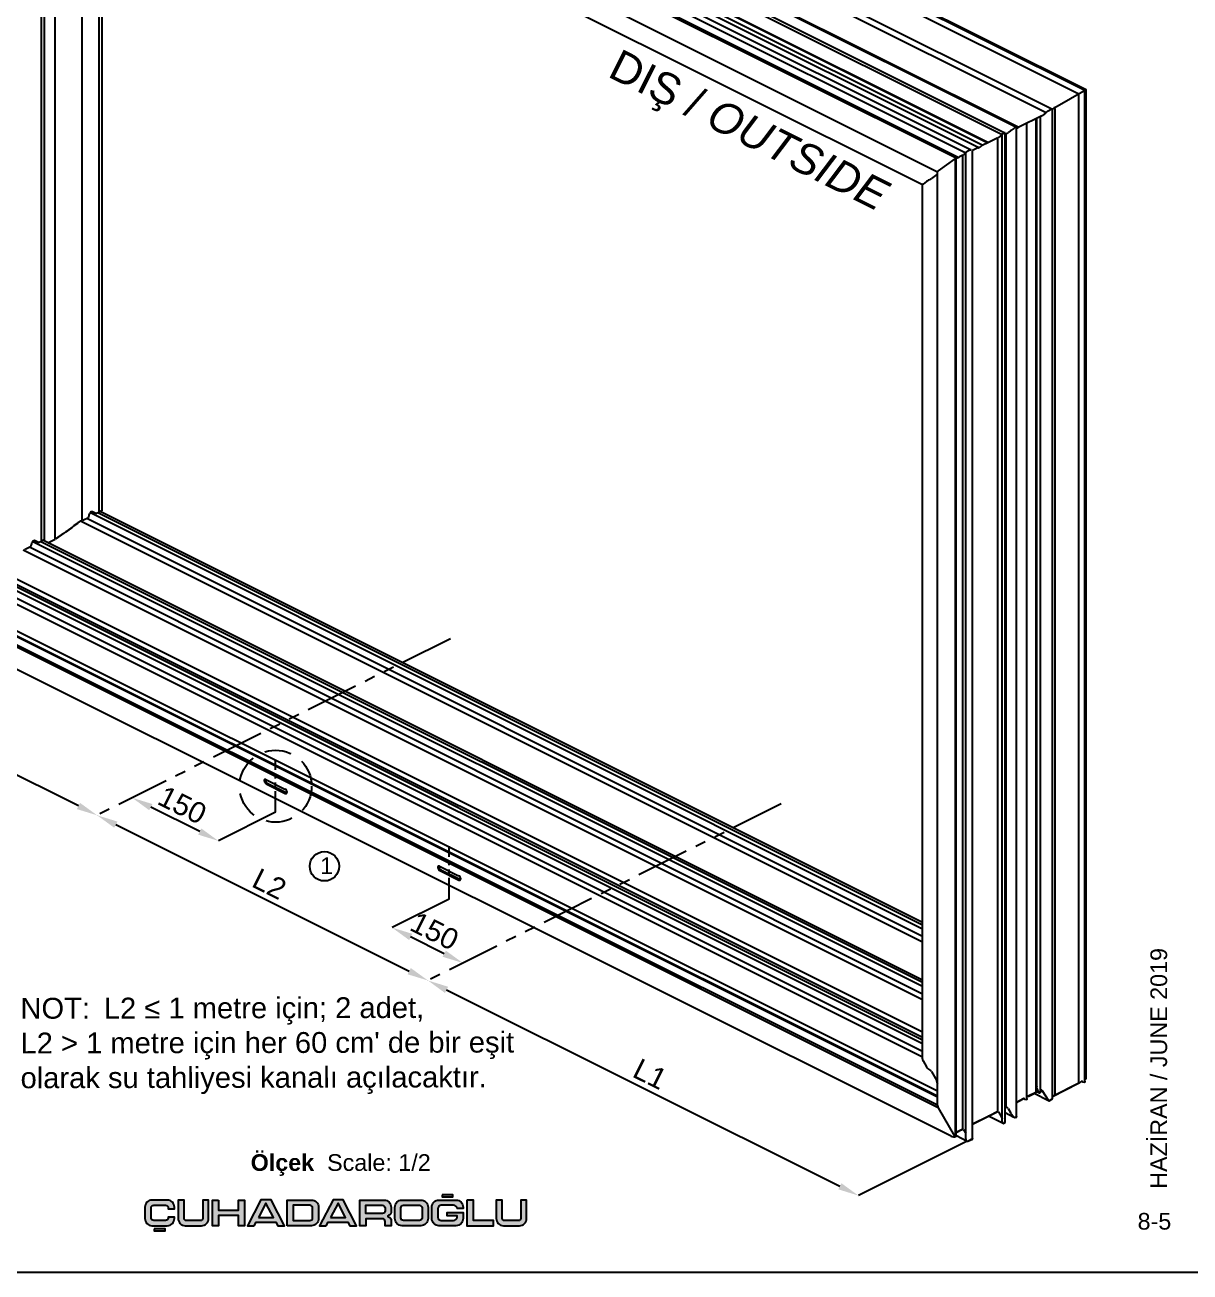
# Model space of a CAD drawing. Header units: millimetres. Extents: x 221 to 2771, y 196 to 840.
# Drawn here: x 1369.1 to 1508.8, y 542.6 to 692.2 of the extents above; entities that cross this region are included whole.
import ezdxf

# ---------------------------------------------------------------- set-up
doc = ezdxf.new("R2010")
doc.units = ezdxf.units.MM
doc.header["$PDMODE"] = 1
doc.linetypes.add('HIDDEN', pattern=[9.525, 6.35, -3.175])
doc.linetypes.add('PHANTOM', pattern=[12.7, 6.35, -1.27, 1.27, -1.27, 1.27, -1.27])
doc.layers.add('ANTET', color=7, linetype='Continuous')
doc.layers.add('antet_k', color=7, linetype='Continuous')
doc.styles.get("Standard").update_dxf_attribs({"font": 'arial.ttf'})
doc.dimstyles.new('ISO-25$0', dxfattribs={"dimtxt": 2.5, "dimasz": 2.5, "dimexe": 1.25, "dimexo": 0.625, "dimtad": 1, "dimdec": 1, "dimtxsty": 'Standard', "dimcen": 2.5, "dimadec": 0, "dimazin": 0, "dimtfac": 1, "dimtdec": 1, "dimtmove": 0, "dimatfit": 3, "dimfxl": 1, "dimarcsym": 0})

# ---------------------------------------------------------------- blocks, each defined once
blk = doc.blocks.new('S1.A')
at = {"color": 252}
blk.add_lwpolyline([(2269.17, -494.13), (2269.17, -791.13), (2479.17, -791.13), (2479.17, -494.13)], close=True, dxfattribs=at)
blk = doc.blocks.new('ÇUHADAROĞLU')
at = {"layer": 'ANTET'}
h = blk.add_hatch(color=7, dxfattribs=at)
h.paths.add_polyline_path([(159.1, 19.64, -0.414214), (159.42, 19.96), (160.84, 19.96, -0.414214), (161.16, 19.64), (161.16, 19.54), (161.9, 19.54), (161.9, 19.73, 0.414214), (161.05, 20.59), (159.21, 20.59, 0.414214), (158.36, 19.73), (158.36, 18.36, 0.414214), (159.21, 17.51), (161.05, 17.51, 0.414214), (161.9, 18.36), (161.9, 18.55), (161.16, 18.55), (161.16, 18.46, -0.414214), (160.84, 18.13), (159.42, 18.13, -0.414214), (159.1, 18.46)])
h.paths.add_polyline_path([(159.48, 17.12), (159.48, 16.9), (160.78, 16.9), (160.78, 17.12)])
h.paths.add_polyline_path([(165.15, 17.51, 0.414214), (166, 18.36), (166, 20.59), (165.29, 20.59), (165.29, 18.39, -0.414214), (165.03, 18.13), (163.32, 18.13, -0.414214), (163.06, 18.39), (163.06, 20.59), (162.35, 20.59), (162.35, 18.36, 0.414214), (163.2, 17.51)])
h.paths.add_polyline_path([(167.19, 18.73), (169.58, 18.73), (169.58, 17.51), (170.32, 17.51), (170.32, 20.59), (169.58, 20.59), (169.58, 19.36), (167.19, 19.36), (167.19, 20.59), (166.45, 20.59), (166.45, 17.51), (167.19, 17.51)])
h.paths.add_polyline_path([(170.66, 17.51), (171.46, 17.51), (171.69, 17.95), (174.05, 17.95), (174.29, 17.51), (175.09, 17.51), (173.48, 20.6), (172.27, 20.6)])
h.paths.add_polyline_path([(171.97, 18.49), (172.87, 20.23), (173.78, 18.49)], flags=16)
h.paths.add_polyline_path([(175.43, 17.51), (178.34, 17.51, 0.414214), (179.19, 18.36), (179.19, 19.73, 0.414214), (178.34, 20.59), (175.43, 20.59)])
h.paths.add_polyline_path([(176.14, 19.96), (178.15, 19.96, -0.414214), (178.47, 19.64), (178.47, 18.46, -0.414214), (178.15, 18.13), (176.14, 18.13)], flags=16)
h.paths.add_polyline_path([(180.34, 17.95), (182.7, 17.95), (182.94, 17.51), (183.74, 17.51), (182.13, 20.6), (180.92, 20.6), (179.31, 17.51), (180.11, 17.51)])
h.paths.add_polyline_path([(180.62, 18.49), (181.52, 20.23), (182.43, 18.49)], flags=16)
h.paths.add_polyline_path([(184.84, 18.34), (186.84, 18.34, -0.414214), (187.17, 18.02), (187.17, 17.51), (187.88, 17.51), (187.88, 18.21, 0.203358), (187.78, 18.44, 0.098259), (187.5, 18.62), (187.5, 18.7, 0.058399), (187.74, 18.83, 0.246853), (187.88, 19.09), (187.88, 19.73, 0.414214), (187.03, 20.59), (184.13, 20.59), (184.13, 17.51), (184.84, 17.51)])
h.paths.add_polyline_path([(184.84, 18.99), (184.84, 19.96), (186.82, 19.96, -0.414214), (187.17, 19.61), (187.17, 19.31, -0.414214), (186.84, 18.99)], flags=16)
h.paths.add_polyline_path([(191.45, 17.51, 0.414214), (192.31, 18.36), (192.31, 19.73, 0.414214), (191.45, 20.59), (189.19, 20.59, 0.414214), (188.33, 19.73), (188.33, 18.36, 0.414214), (189.19, 17.51)])
h.paths.add_polyline_path([(189.37, 18.13, -0.414214), (189.05, 18.46), (189.05, 19.64, -0.414214), (189.37, 19.96), (191.27, 19.96, -0.414214), (191.59, 19.64), (191.59, 18.46, -0.414214), (191.27, 18.13)], flags=16)
h.paths.add_polyline_path([(193.61, 17.51), (195.66, 17.51, 0.414214), (196.51, 18.36), (196.51, 19.11), (194.59, 19.11), (194.59, 18.7), (195.78, 18.7), (195.78, 18.54, -0.414214), (195.37, 18.13), (193.9, 18.13, -0.414214), (193.49, 18.54), (193.49, 19.55, -0.414214), (193.9, 19.96), (195.37, 19.96, -0.407741), (195.78, 19.56), (196.51, 19.56), (196.51, 19.73, 0.414214), (195.66, 20.59), (193.61, 20.59, 0.414214), (192.76, 19.73), (192.76, 18.36, 0.414214)])
h.paths.add_polyline_path([(195.28, 20.97), (195.28, 21.19), (193.99, 21.19), (193.99, 20.97)])
h.paths.add_polyline_path([(200.14, 17.51), (200.14, 18.13), (197.76, 18.13), (197.76, 20.59), (196.97, 20.59), (196.97, 17.51)])
h.paths.add_polyline_path([(201.2, 18.39), (201.2, 20.59), (200.48, 20.59), (200.48, 18.36, 0.414214), (201.34, 17.51), (203.28, 17.51, 0.414214), (204.13, 18.36), (204.13, 20.59), (203.42, 20.59), (203.42, 18.39, -0.414214), (203.16, 18.13), (201.46, 18.13, -0.414214)])
h = blk.add_hatch(color=7, dxfattribs=at)
h.paths.add_polyline_path([(159.1, 19.64, -0.414214), (159.42, 19.96), (160.84, 19.96, -0.414214), (161.16, 19.64), (161.16, 19.54), (161.9, 19.54), (161.9, 19.73, 0.414214), (161.05, 20.59), (159.21, 20.59, 0.414214), (158.36, 19.73), (158.36, 18.36, 0.414214), (159.21, 17.51), (161.05, 17.51, 0.414214), (161.9, 18.36), (161.9, 18.55), (161.16, 18.55), (161.16, 18.46, -0.414214), (160.84, 18.13), (159.42, 18.13, -0.414214), (159.1, 18.46)])
h.paths.add_polyline_path([(159.48, 17.12), (159.48, 16.9), (160.78, 16.9), (160.78, 17.12)])
h.paths.add_polyline_path([(165.15, 17.51, 0.414214), (166, 18.36), (166, 20.59), (165.29, 20.59), (165.29, 18.39, -0.414214), (165.03, 18.13), (163.32, 18.13, -0.414214), (163.06, 18.39), (163.06, 20.59), (162.35, 20.59), (162.35, 18.36, 0.414214), (163.2, 17.51)])
h.paths.add_polyline_path([(167.19, 18.73), (169.58, 18.73), (169.58, 17.51), (170.32, 17.51), (170.32, 20.59), (169.58, 20.59), (169.58, 19.36), (167.19, 19.36), (167.19, 20.59), (166.45, 20.59), (166.45, 17.51), (167.19, 17.51)])
h.paths.add_polyline_path([(170.66, 17.51), (171.46, 17.51), (171.69, 17.95), (174.05, 17.95), (174.29, 17.51), (175.09, 17.51), (173.48, 20.6), (172.27, 20.6)])
h.paths.add_polyline_path([(171.97, 18.49), (172.87, 20.23), (173.78, 18.49)], flags=16)
h.paths.add_polyline_path([(175.43, 17.51), (178.34, 17.51, 0.414214), (179.19, 18.36), (179.19, 19.73, 0.414214), (178.34, 20.59), (175.43, 20.59)])
h.paths.add_polyline_path([(176.14, 19.96), (178.15, 19.96, -0.414214), (178.47, 19.64), (178.47, 18.46, -0.414214), (178.15, 18.13), (176.14, 18.13)], flags=16)
h.paths.add_polyline_path([(180.34, 17.95), (182.7, 17.95), (182.94, 17.51), (183.74, 17.51), (182.13, 20.6), (180.92, 20.6), (179.31, 17.51), (180.11, 17.51)])
h.paths.add_polyline_path([(180.62, 18.49), (181.52, 20.23), (182.43, 18.49)], flags=16)
h.paths.add_polyline_path([(184.84, 18.34), (186.84, 18.34, -0.414214), (187.17, 18.02), (187.17, 17.51), (187.88, 17.51), (187.88, 18.21, 0.203358), (187.78, 18.44, 0.098259), (187.5, 18.62), (187.5, 18.7, 0.058399), (187.74, 18.83, 0.246853), (187.88, 19.09), (187.88, 19.73, 0.414214), (187.03, 20.59), (184.13, 20.59), (184.13, 17.51), (184.84, 17.51)])
h.paths.add_polyline_path([(184.84, 18.99), (184.84, 19.96), (186.82, 19.96, -0.414214), (187.17, 19.61), (187.17, 19.31, -0.414214), (186.84, 18.99)], flags=16)
h.paths.add_polyline_path([(191.45, 17.51, 0.414214), (192.31, 18.36), (192.31, 19.73, 0.414214), (191.45, 20.59), (189.19, 20.59, 0.414214), (188.33, 19.73), (188.33, 18.36, 0.414214), (189.19, 17.51)])
h.paths.add_polyline_path([(189.37, 18.13, -0.414214), (189.05, 18.46), (189.05, 19.64, -0.414214), (189.37, 19.96), (191.27, 19.96, -0.414214), (191.59, 19.64), (191.59, 18.46, -0.414214), (191.27, 18.13)], flags=16)
h.paths.add_polyline_path([(193.61, 17.51), (195.66, 17.51, 0.414214), (196.51, 18.36), (196.51, 19.11), (194.59, 19.11), (194.59, 18.7), (195.78, 18.7), (195.78, 18.54, -0.414214), (195.37, 18.13), (193.9, 18.13, -0.414214), (193.49, 18.54), (193.49, 19.55, -0.414214), (193.9, 19.96), (195.37, 19.96, -0.407741), (195.78, 19.56), (196.51, 19.56), (196.51, 19.73, 0.414214), (195.66, 20.59), (193.61, 20.59, 0.414214), (192.76, 19.73), (192.76, 18.36, 0.414214)])
h.paths.add_polyline_path([(195.28, 20.97), (195.28, 21.19), (193.99, 21.19), (193.99, 20.97)])
h.paths.add_polyline_path([(200.14, 17.51), (200.14, 18.13), (197.76, 18.13), (197.76, 20.59), (196.97, 20.59), (196.97, 17.51)])
h.paths.add_polyline_path([(201.2, 18.39), (201.2, 20.59), (200.48, 20.59), (200.48, 18.36, 0.414214), (201.34, 17.51), (203.28, 17.51, 0.414214), (204.13, 18.36), (204.13, 20.59), (203.42, 20.59), (203.42, 18.39, -0.414214), (203.16, 18.13), (201.46, 18.13, -0.414214)])
at = {"layer": 'ANTET', "color": 7}
for points in [[(193.99, 21.19), (193.99, 20.97), (195.28, 20.97), (195.28, 21.19)], [(193.99, 21.19), (193.99, 20.97), (195.28, 20.97), (195.28, 21.19)], [(167.19, 20.59), (167.19, 19.36), (169.58, 19.36), (169.58, 20.59), (170.32, 20.59), (170.32, 17.51), (169.58, 17.51), (169.58, 18.73), (167.19, 18.73), (167.19, 17.51), (166.45, 17.51), (166.45, 20.59)], [(167.19, 20.59), (167.19, 19.36), (169.58, 19.36), (169.58, 20.59), (170.32, 20.59), (170.32, 17.51), (169.58, 17.51), (169.58, 18.73), (167.19, 18.73), (167.19, 17.51), (166.45, 17.51), (166.45, 20.59)], [(171.46, 17.51), (171.69, 17.95), (174.05, 17.95), (174.29, 17.51), (175.09, 17.51), (173.48, 20.6), (172.27, 20.6), (170.66, 17.51)], [(171.46, 17.51), (171.69, 17.95), (174.05, 17.95), (174.29, 17.51), (175.09, 17.51), (173.48, 20.6), (172.27, 20.6), (170.66, 17.51)], [(171.97, 18.49), (173.78, 18.49), (172.87, 20.23)], [(171.97, 18.49), (173.78, 18.49), (172.87, 20.23)], [(180.11, 17.51), (180.34, 17.95), (182.7, 17.95), (182.94, 17.51), (183.74, 17.51), (182.13, 20.6), (180.92, 20.6), (179.31, 17.51)], [(180.11, 17.51), (180.34, 17.95), (182.7, 17.95), (182.94, 17.51), (183.74, 17.51), (182.13, 20.6), (180.92, 20.6), (179.31, 17.51)], [(180.62, 18.49), (182.43, 18.49), (181.52, 20.23)], [(180.62, 18.49), (182.43, 18.49), (181.52, 20.23)], [(196.97, 20.59), (196.97, 17.51), (200.14, 17.51), (200.14, 18.13), (197.76, 18.13), (197.76, 20.59)], [(196.97, 20.59), (196.97, 17.51), (200.14, 17.51), (200.14, 18.13), (197.76, 18.13), (197.76, 20.59)], [(159.48, 17.12), (159.48, 16.9), (160.78, 16.9), (160.78, 17.12)], [(159.48, 17.12), (159.48, 16.9), (160.78, 16.9), (160.78, 17.12)]]:
    blk.add_lwpolyline(points, close=True, dxfattribs=at)
for points in [[(159.42, 18.13, -0.414214), (159.1, 18.46), (159.1, 19.64, -0.414214), (159.42, 19.96), (160.84, 19.96, -0.414214), (161.16, 19.64), (161.16, 19.54), (161.9, 19.54), (161.9, 19.73, 0.414214), (161.05, 20.59), (159.21, 20.59, 0.414214), (158.36, 19.73), (158.36, 18.36, 0.414214), (159.21, 17.51), (161.05, 17.51, 0.414214), (161.9, 18.36), (161.9, 18.55), (161.16, 18.55), (161.16, 18.46, -0.414214), (160.84, 18.13)], [(159.42, 18.13, -0.414214), (159.1, 18.46), (159.1, 19.64, -0.414214), (159.42, 19.96), (160.84, 19.96, -0.414214), (161.16, 19.64), (161.16, 19.54), (161.9, 19.54), (161.9, 19.73, 0.414214), (161.05, 20.59), (159.21, 20.59, 0.414214), (158.36, 19.73), (158.36, 18.36, 0.414214), (159.21, 17.51), (161.05, 17.51, 0.414214), (161.9, 18.36), (161.9, 18.55), (161.16, 18.55), (161.16, 18.46, -0.414214), (160.84, 18.13)], [(165.03, 18.13), (163.32, 18.13, -0.414214), (163.06, 18.39), (163.06, 20.59), (162.35, 20.59), (162.35, 18.36, 0.414214), (163.2, 17.51), (165.15, 17.51, 0.414214), (166, 18.36), (166, 20.59), (165.29, 20.59), (165.29, 18.39, -0.414214)], [(165.03, 18.13), (163.32, 18.13, -0.414214), (163.06, 18.39), (163.06, 20.59), (162.35, 20.59), (162.35, 18.36, 0.414214), (163.2, 17.51), (165.15, 17.51, 0.414214), (166, 18.36), (166, 20.59), (165.29, 20.59), (165.29, 18.39, -0.414214)], [(175.43, 17.51), (175.43, 20.59), (178.34, 20.59, -0.414214), (179.19, 19.73), (179.19, 18.36, -0.414214), (178.34, 17.51)], [(175.43, 17.51), (175.43, 20.59), (178.34, 20.59, -0.414214), (179.19, 19.73), (179.19, 18.36, -0.414214), (178.34, 17.51)], [(178.47, 19.64, 0.414214), (178.15, 19.96), (176.14, 19.96), (176.14, 18.13), (178.15, 18.13, 0.414214), (178.47, 18.46)], [(178.47, 19.64, 0.414214), (178.15, 19.96), (176.14, 19.96), (176.14, 18.13), (178.15, 18.13, 0.414214), (178.47, 18.46)], [(187.88, 18.21), (187.88, 17.51), (187.17, 17.51), (187.17, 18.02, 0.414214), (186.84, 18.34), (184.84, 18.34), (184.84, 17.51), (184.13, 17.51), (184.13, 20.59), (187.03, 20.59, -0.414214), (187.88, 19.73), (187.88, 19.09, -0.246853), (187.74, 18.83, -0.058399), (187.5, 18.7), (187.5, 18.62, -0.098259), (187.78, 18.44, -0.203358)], [(187.88, 18.21), (187.88, 17.51), (187.17, 17.51), (187.17, 18.02, 0.414214), (186.84, 18.34), (184.84, 18.34), (184.84, 17.51), (184.13, 17.51), (184.13, 20.59), (187.03, 20.59, -0.414214), (187.88, 19.73), (187.88, 19.09, -0.246853), (187.74, 18.83, -0.058399), (187.5, 18.7), (187.5, 18.62, -0.098259), (187.78, 18.44, -0.203358)], [(186.82, 19.96, -0.414214), (187.17, 19.61), (187.17, 19.31, -0.414214), (186.84, 18.99), (184.84, 18.99), (184.84, 19.96)], [(186.82, 19.96, -0.414214), (187.17, 19.61), (187.17, 19.31, -0.414214), (186.84, 18.99), (184.84, 18.99), (184.84, 19.96)], [(191.45, 17.51), (189.19, 17.51, -0.414214), (188.33, 18.36), (188.33, 19.73, -0.414214), (189.19, 20.59), (191.45, 20.59, -0.414214), (192.31, 19.73), (192.31, 18.36, -0.414214)], [(191.45, 17.51), (189.19, 17.51, -0.414214), (188.33, 18.36), (188.33, 19.73, -0.414214), (189.19, 20.59), (191.45, 20.59, -0.414214), (192.31, 19.73), (192.31, 18.36, -0.414214)], [(191.59, 19.64), (191.59, 18.46, -0.414214), (191.27, 18.13), (189.37, 18.13, -0.414214), (189.05, 18.46), (189.05, 19.64, -0.414214), (189.37, 19.96), (191.27, 19.96, -0.414214)], [(191.59, 19.64), (191.59, 18.46, -0.414214), (191.27, 18.13), (189.37, 18.13, -0.414214), (189.05, 18.46), (189.05, 19.64, -0.414214), (189.37, 19.96), (191.27, 19.96, -0.414214)], [(195.78, 18.54), (195.78, 18.7), (194.59, 18.7), (194.59, 19.11), (196.51, 19.11), (196.51, 18.36, -0.414214), (195.66, 17.51), (193.61, 17.51, -0.414214), (192.76, 18.36), (192.76, 19.73, -0.414214), (193.61, 20.59), (195.66, 20.59, -0.414214), (196.51, 19.73), (196.51, 19.56), (195.78, 19.56, 0.407741), (195.37, 19.96), (193.9, 19.96, 0.414214), (193.49, 19.55), (193.49, 18.54, 0.414214), (193.9, 18.13), (195.37, 18.13, 0.414214)], [(195.78, 18.54), (195.78, 18.7), (194.59, 18.7), (194.59, 19.11), (196.51, 19.11), (196.51, 18.36, -0.414214), (195.66, 17.51), (193.61, 17.51, -0.414214), (192.76, 18.36), (192.76, 19.73, -0.414214), (193.61, 20.59), (195.66, 20.59, -0.414214), (196.51, 19.73), (196.51, 19.56), (195.78, 19.56, 0.407741), (195.37, 19.96), (193.9, 19.96, 0.414214), (193.49, 19.55), (193.49, 18.54, 0.414214), (193.9, 18.13), (195.37, 18.13, 0.414214)], [(201.34, 17.51), (203.28, 17.51, 0.414214), (204.13, 18.36), (204.13, 20.59), (203.42, 20.59), (203.42, 18.39, -0.414214), (203.16, 18.13), (201.46, 18.13, -0.414214), (201.2, 18.39), (201.2, 20.59), (200.48, 20.59), (200.48, 18.36, 0.414214)], [(201.34, 17.51), (203.28, 17.51, 0.414214), (204.13, 18.36), (204.13, 20.59), (203.42, 20.59), (203.42, 18.39, -0.414214), (203.16, 18.13), (201.46, 18.13, -0.414214), (201.2, 18.39), (201.2, 20.59), (200.48, 20.59), (200.48, 18.36, 0.414214)]]:
    blk.add_lwpolyline(points, format="xyb", close=True, dxfattribs=at)
blk = doc.blocks.new('S50_SYF1')
blk.add_blockref('ÇUHADAROĞLU', (692.04, 2042.44))
at = {"layer": 'antet_k', "color": 0}
blk.add_blockref('S1.A', (-1500.92, 2845.51), dxfattribs=at)
blk = doc.blocks.new('*D116')
at = {"color": 0, "lineweight": -2}
for p, q in [((1602.47, 2136.4), (1602.47, 2136.4)), ((1635.02, 2120.14), (1604.71, 2135.28)), ((1637.25, 2119.02), (1637.25, 2119.02))]:
    blk.add_line(p, q, dxfattribs=at)
at = {"color": 0}
for points in [[(1604.89, 2135.65), (1604.52, 2134.91), (1602.47, 2136.4)], [(1634.83, 2119.76), (1635.2, 2120.51), (1637.25, 2119.02)]]:
    blk.add_solid(points, dxfattribs=at)
at = {"layer": 'Defpoints', "color": 0}
for p in [(1602.47, 2136.4), (1602.47, 2136.4), (1637.25, 2119.02)]:
    blk.add_point(p, dxfattribs=at)
at = {"color": 0, "insert": (1620.7, 2129.39), "char_height": 2.5, "attachment_point": 5, "rotation": 333.4505}
blk.add_mtext('{L1}', dxfattribs=at)
blk = doc.blocks.new('*D117')
at = {"color": 0, "lineweight": -2}
for p, q in [((1637.25, 2119.02), (1637.25, 2119.02)), ((1639.49, 2117.9), (1674.67, 2100.32)), ((1676.91, 2099.21), (1676.91, 2099.21))]:
    blk.add_line(p, q, dxfattribs=at)
at = {"color": 0}
for points in [[(1639.68, 2118.27), (1639.3, 2117.53), (1637.25, 2119.02)], [(1674.48, 2099.95), (1674.86, 2100.7), (1676.91, 2099.21)]]:
    blk.add_solid(points, dxfattribs=at)
at = {"layer": 'Defpoints', "color": 0}
for p in [(1637.25, 2119.02), (1676.91, 2099.21), (1676.91, 2099.21)]:
    blk.add_point(p, dxfattribs=at)
at = {"color": 0, "insert": (1657.92, 2110.79), "char_height": 2.5, "attachment_point": 5, "rotation": 333.4505}
blk.add_mtext('{L2}', dxfattribs=at)
blk = doc.blocks.new('*D118')
at = {"color": 0, "lineweight": -2}
for p, q in [((1676.91, 2099.21), (1676.91, 2099.21)), ((1679.14, 2098.09), (1726.29, 2074.53)), ((1728.53, 2073.41), (1728.53, 2073.41))]:
    blk.add_line(p, q, dxfattribs=at)
at = {"color": 0}
for points in [[(1679.33, 2098.46), (1678.96, 2097.71), (1676.91, 2099.21)], [(1726.11, 2074.16), (1726.48, 2074.9), (1728.53, 2073.41)]]:
    blk.add_solid(points, dxfattribs=at)
at = {"layer": 'Defpoints', "color": 0}
for p in [(1676.91, 2099.21), (1728.53, 2073.41), (1728.53, 2073.41)]:
    blk.add_point(p, dxfattribs=at)
at = {"color": 0, "insert": (1703.56, 2087.99), "char_height": 2.5, "attachment_point": 5, "rotation": 333.4505}
blk.add_mtext('{L1}', dxfattribs=at)
blk = doc.blocks.new('*D119')
at = {"color": 0, "lineweight": -2}
for p, q in [((1672.61, 2105.55), (1672.61, 2105.55)), ((1678.87, 2102.42), (1674.84, 2104.43)), ((1681.11, 2101.3), (1681.11, 2101.3))]:
    blk.add_line(p, q, dxfattribs=at)
at = {"color": 0}
for points in [[(1675.03, 2104.81), (1674.66, 2104.06), (1672.61, 2105.55)], [(1678.68, 2102.05), (1679.06, 2102.79), (1681.11, 2101.3)]]:
    blk.add_solid(points, dxfattribs=at)
at = {"layer": 'Defpoints', "color": 0}
for p in [(1672.61, 2105.55), (1672.61, 2105.55), (1681.11, 2101.3)]:
    blk.add_point(p, dxfattribs=at)
at = {"color": 0, "insert": (1677.71, 2105.13), "char_height": 2.5, "attachment_point": 5, "rotation": 333.4505}
blk.add_mtext('{150}', dxfattribs=at)
blk = doc.blocks.new('*D120')
at = {"color": 0, "lineweight": -2}
for p, q in [((1641.45, 2121.12), (1641.45, 2121.12)), ((1649.55, 2117.07), (1643.69, 2120)), ((1651.79, 2115.95), (1651.79, 2115.95))]:
    blk.add_line(p, q, dxfattribs=at)
at = {"color": 0}
for points in [[(1643.88, 2120.37), (1643.5, 2119.63), (1641.45, 2121.12)], [(1649.36, 2116.7), (1649.74, 2117.44), (1651.79, 2115.95)]]:
    blk.add_solid(points, dxfattribs=at)
at = {"layer": 'Defpoints', "color": 0}
for p in [(1641.45, 2121.12), (1641.45, 2121.12), (1651.79, 2115.95)]:
    blk.add_point(p, dxfattribs=at)
at = {"color": 0, "insert": (1647.47, 2120.24), "char_height": 2.5, "attachment_point": 5, "rotation": 333.4505}
blk.add_mtext('{150}', dxfattribs=at)
blk = doc.blocks.new('50S14 - STT.F1B')
at = {"color": 251, "linetype": 'Continuous'}
for p, q in [((1629.35, 2269.13), (1755.67, 2205.97)), ((1628.85, 2268.6), (1754.95, 2205.55)), ((1630.8, 2268.57), (1755.82, 2206.06)), ((1625.1, 2266.27), (1751.03, 2203.31)), ((1625.6, 2266.8), (1751.78, 2203.71)), ((1621.25, 2264.67), (1747.47, 2201.56)), ((1619.84, 2263.64), (1745.77, 2200.68)), ((1619.93, 2263.97), (1746.1, 2200.88)), ((1623.04, 2263.82), (1747.68, 2201.49)), ((1623.1, 2263.85), (1747.75, 2201.53)), ((1615.81, 2261.95), (1742.03, 2198.84)), ((1618.72, 2261.76), (1743.45, 2199.39)), ((1619.42, 2262.01), (1744.06, 2199.68)), ((1619.48, 2262.04), (1744.13, 2199.72)), ((1615.2, 2260.39), (1740.33, 2197.82)), ((1615.56, 2261.39), (1741.39, 2198.48)), ((1615.93, 2260.25), (1740.56, 2197.93)), ((1618.34, 2261.43), (1742.95, 2199.12)), ((1617.33, 2256.55), (1738.01, 2196.21)), ((1621.33, 2252.1), (1736.21, 2194.66)), ((1630.6, 2151.93), (1630.6, 2247.47)), ((1630.96, 2152.1), (1630.96, 2247.28)), ((1632.23, 2152.12), (1632.23, 2246.65)), ((1635.46, 2154.38), (1635.46, 2245.03)), ((1637.48, 2155.39), (1637.48, 2244.03)), ((1637.84, 2155.56), (1637.84, 2243.84)), ((1752.07, 2203.89), (1755.82, 2206.06)), ((1754.95, 2086.89), (1754.95, 2205.55)), ((1755.67, 2087.15), (1755.67, 2205.97)), ((1755.82, 2087.4), (1755.82, 2206.06)), ((1750.95, 2203.21), (1750.59, 2202.95)), ((1751.03, 2203.31), (1750.96, 2203.22)), ((1751.13, 2203.39), (1751.04, 2203.32)), ((1751.73, 2203.7), (1751.2, 2203.43)), ((1751.9, 2203.8), (1751.78, 2203.71)), ((1751.78, 2085.06), (1751.78, 2203.71)), ((1752.11, 2203.65), (1752.07, 2203.89)), ((1752.11, 2085.47), (1752.11, 2203.65)), ((1750.52, 2202.91), (1747.75, 2201.53)), ((1748.73, 2084.99), (1748.73, 2202.02)), ((1749.85, 2085.82), (1749.85, 2202.58)), ((1749.91, 2086.28), (1749.91, 2202.61)), ((1750.36, 2085.93), (1750.36, 2202.83)), ((1745.26, 2200.28), (1744.13, 2199.72)), ((1745.26, 2083.48), (1745.26, 2200.28)), ((1745.69, 2200.58), (1745.33, 2200.32)), ((1745.77, 2200.65), (1745.7, 2200.59)), ((1745.77, 2082.31), (1745.77, 2200.68)), ((1745.87, 2200.76), (1745.78, 2200.69)), ((1746.06, 2200.86), (1745.94, 2200.8)), ((1746.11, 2082.22), (1746.11, 2200.88)), ((1746.25, 2200.77), (1746.11, 2200.7)), ((1746.25, 2083.98), (1746.25, 2200.77)), ((1746.75, 2201.11), (1746.47, 2200.91)), ((1747.14, 2201.38), (1746.81, 2201.16)), ((1747.46, 2201.56), (1747.34, 2201.5)), ((1747.47, 2082.85), (1747.47, 2201.56)), ((1747.68, 2201.49), (1747.47, 2201.39)), ((1747.75, 2201.53), (1747.68, 2201.49)), ((1742.01, 2198.84), (1741.66, 2198.66)), ((1742.93, 2199.12), (1742.21, 2198.75)), ((1742.21, 2080.22), (1742.21, 2198.75)), ((1743.01, 2199.09), (1742.99, 2199.08)), ((1743.23, 2199.28), (1743.02, 2199.12)), ((1743.45, 2199.39), (1743.34, 2199.35)), ((1744.06, 2199.68), (1743.46, 2199.38)), ((1744.13, 2199.72), (1744.06, 2199.68)), ((1740.1, 2197.75), (1738.1, 2196.3)), ((1740.27, 2197.84), (1740.17, 2197.79)), ((1740.17, 2080.49), (1740.17, 2197.79)), ((1740.26, 2080.55), (1740.26, 2197.83)), ((1740.55, 2197.93), (1740.29, 2197.8)), ((1740.63, 2197.97), (1740.61, 2197.95)), ((1741.06, 2198.18), (1740.66, 2197.98)), ((1741.06, 2081.39), (1741.06, 2198.18)), ((1741.39, 2198.41), (1741.13, 2198.23)), ((1741.39, 2080.22), (1741.39, 2198.48)), ((1737.92, 2195.87), (1737.29, 2195.41)), ((1738.01, 2084.24), (1738.01, 2196.21)), ((1736.21, 2089.8), (1736.21, 2194.66)), ((1736.69, 2195.02), (1736.28, 2194.72)), ((1737.17, 2195.33), (1737.03, 2195.25)), ((1636.44, 2155.34), (1736.21, 2105.41)), ((1637.11, 2155.2), (1636.7, 2155.41)), ((1637.11, 2155.2), (1637.53, 2155.41)), ((1736.21, 2105.86), (1637.32, 2155.31)), ((1637.77, 2155.53), (1637.59, 2155.44)), ((1637.59, 2155.44), (1637.77, 2155.53)), ((1736.21, 2106.16), (1637.61, 2155.46)), ((1634.92, 2154.07), (1634.5, 2153.77)), ((1634.5, 2153.77), (1634.92, 2154.07)), ((1736.21, 2103.8), (1635.25, 2154.28)), ((1635.44, 2154.37), (1635.26, 2154.28)), ((1635.26, 2154.28), (1635.44, 2154.37)), ((1635.52, 2154.41), (1636.21, 2154.75)), ((1636.02, 2154.66), (1736.21, 2104.51)), ((1636.24, 2154.75), (1636.24, 2154.91)), ((1633.27, 2152.86), (1632.3, 2152.16)), ((1632.3, 2152.16), (1633.27, 2152.86)), ((1633.57, 2153.06), (1633.5, 2153.01)), ((1633.5, 2153.01), (1633.57, 2153.06)), ((1634.31, 2153.59), (1633.68, 2153.13)), ((1633.68, 2153.13), (1634.31, 2153.59)), ((1634.36, 2153.65), (1634.36, 2153.63)), ((1634.36, 2153.63), (1634.36, 2153.65)), ((1736.21, 2096.9), (1628.37, 2150.82)), ((1628.64, 2150.95), (1629.33, 2151.29)), ((1629.14, 2151.2), (1736.21, 2097.6)), ((1629.36, 2151.29), (1629.36, 2151.45)), ((1629.56, 2151.87), (1736.21, 2098.51)), ((1630.23, 2151.74), (1629.82, 2151.95)), ((1630.23, 2151.74), (1630.65, 2151.95)), ((1736.21, 2098.96), (1630.44, 2151.85)), ((1630.89, 2152.07), (1630.71, 2151.98)), ((1630.71, 2151.98), (1630.89, 2152.07)), ((1736.21, 2099.26), (1630.73, 2152)), ((1631.36, 2151.68), (1632.23, 2152.12)), ((1622.67, 2148.41), (1736.21, 2091.64)), ((1736.21, 2092.04), (1623.57, 2148.39)), ((1736.21, 2092.36), (1623.83, 2148.55)), ((1736.21, 2093.02), (1625.14, 2148.55)), ((1736.21, 2090), (1621.47, 2147.36)), ((1622.25, 2147.73), (1736.21, 2090.75)), ((1738.01, 2085.23), (1618.25, 2145.11)), ((1738.01, 2085.32), (1618.34, 2145.15)), ((1738.01, 2085.92), (1618.82, 2145.51)), ((1738.1, 2083.93), (1617.05, 2144.45)), ((1738.01, 2084.24), (1617.28, 2144.6)), ((1739.66, 2080.53), (1615.15, 2142.74)), ((1736.28, 2089.56), (1736.69, 2088.85)), ((1737.03, 2088.49), (1737.17, 2088.4)), ((1737.29, 2088.28), (1737.92, 2087.19)), ((1749.9, 2086.52), (1749.91, 2086.51)), ((1754.95, 2086.89), (1751.78, 2085.31)), ((1751.78, 2085.31), (1754.93, 2086.88)), ((1755.31, 2087.12), (1754.95, 2086.89)), ((1755.31, 2087.12), (1755.36, 2087.09)), ((1755.36, 2087.09), (1755.37, 2087.08)), ((1755.4, 2087.05), (1755.64, 2087.03)), ((1755.67, 2087.47), (1755.76, 2087.4)), ((1755.68, 2087.15), (1755.67, 2087.15)), ((1755.68, 2087.46), (1755.69, 2087.46)), ((1755.68, 2087.46), (1755.69, 2087.45)), ((1755.82, 2087.4), (1755.8, 2087.39)), ((1747.75, 2084.73), (1748.37, 2085.04)), ((1748.37, 2085.04), (1747.77, 2084.74)), ((1748.37, 2085.04), (1748.42, 2085.01)), ((1748.42, 2085.01), (1748.42, 2085)), ((1748.73, 2085.38), (1748.74, 2085.38)), ((1748.73, 2085.38), (1748.75, 2085.37)), ((1748.73, 2085.38), (1748.82, 2085.32)), ((1748.86, 2085.31), (1749.83, 2085.79)), ((1749.86, 2085.81), (1748.88, 2085.32)), ((1749.61, 2085.68), (1751.31, 2084.83)), ((1749.85, 2086.43), (1749.91, 2086.4)), ((1749.85, 2086.31), (1749.91, 2086.27)), ((1749.85, 2086), (1749.87, 2085.84)), ((1749.86, 2085.9), (1750.14, 2085.76)), ((1749.92, 2086.25), (1750.13, 2085.78)), ((1750.24, 2085.72), (1750.35, 2085.92)), ((1750.38, 2085.93), (1750.27, 2085.73)), ((1750.47, 2086.09), (1750.36, 2086.04)), ((1750.36, 2086.03), (1750.47, 2086.09)), ((1750.36, 2085.99), (1750.37, 2085.97)), ((1750.51, 2086.06), (1751.32, 2084.82)), ((1738.1, 2083.93), (1740.06, 2080.55)), ((1746.25, 2083.98), (1746.11, 2083.91)), ((1746.11, 2083.91), (1746.25, 2083.98)), ((1746.47, 2083.84), (1746.75, 2083.36)), ((1747.7, 2084.71), (1747.47, 2084.59)), ((1747.47, 2084.59), (1747.68, 2084.69)), ((1747.68, 2084.77), (1747.75, 2084.73)), ((1747.7, 2084.76), (1747.7, 2084.71)), ((1748.46, 2084.97), (1748.7, 2084.95)), ((1751.38, 2084.78), (1751.73, 2084.96)), ((1751.75, 2084.97), (1751.4, 2084.79)), ((1744.08, 2082.9), (1742.21, 2081.96)), ((1742.21, 2081.96), (1744.06, 2082.88)), ((1744.06, 2082.96), (1744.13, 2082.92)), ((1744.08, 2082.95), (1744.08, 2082.9)), ((1744.13, 2082.92), (1745.26, 2083.48)), ((1745.26, 2083.48), (1744.15, 2082.93)), ((1744.19, 2082.95), (1745.87, 2082.11)), ((1745.33, 2083.44), (1745.69, 2082.83)), ((1745.7, 2082.8), (1745.77, 2082.63)), ((1745.78, 2082.26), (1745.87, 2082.1)), ((1745.94, 2082.06), (1746.06, 2082.12)), ((1746.08, 2082.13), (1745.96, 2082.07)), ((1746.11, 2083.36), (1747.16, 2082.83)), ((1746.11, 2082.33), (1746.11, 2082.33)), ((1746.81, 2083.27), (1747.14, 2082.85)), ((1747.34, 2082.76), (1747.46, 2082.82)), ((1747.48, 2082.83), (1747.36, 2082.77)), ((1747.47, 2082.92), (1747.48, 2082.91)), ((1740.17, 2080.49), (1740.25, 2080.53)), ((1740.27, 2080.54), (1740.19, 2080.5)), ((1740.58, 2081.14), (1740.26, 2080.99)), ((1740.26, 2080.99), (1740.55, 2081.13)), ((1740.26, 2080.63), (1740.27, 2080.61)), ((1740.28, 2080.6), (1741.49, 2079.99)), ((1740.55, 2081.21), (1740.62, 2081.16)), ((1740.58, 2081.19), (1740.58, 2081.14)), ((1740.62, 2081.16), (1741.06, 2081.39)), ((1741.06, 2081.39), (1740.64, 2081.18)), ((1741.13, 2081.34), (1741.39, 2080.9)), ((1741.66, 2079.92), (1742.19, 2080.19)), ((1742.22, 2080.2), (1741.69, 2079.93)), ((1742.21, 2080.29), (1742.22, 2080.28))]:
    blk.add_line(p, q, dxfattribs=at)
at = {"color": 32, "linetype": 'PHANTOM'}
for p, q in [((1679.6, 2140.19), (1637.25, 2119.02)), ((1719.25, 2120.38), (1676.91, 2099.21))]:
    blk.add_line(p, q, dxfattribs=at)
at = {"color": 32, "linetype": 'PHANTOM', "ltscale": 0.4}
for p, q in [((1658.63, 2119.38), (1658.63, 2125.72)), ((1679.45, 2108.97), (1679.45, 2115.32))]:
    blk.add_line(p, q, dxfattribs=at)
at = {"color": 0, "linetype": 'Continuous'}
for p, q in [((1657.49, 2123.3), (1659.77, 2122.16)), ((1657.65, 2122.88), (1657.52, 2122.79)), ((1657.52, 2122.79), (1659.8, 2121.65)), ((1657.65, 2122.88), (1659.93, 2121.74)), ((1659.93, 2121.74), (1659.8, 2121.65)), ((1660.01, 2121.71), (1659.93, 2121.74)), ((1678.31, 2112.9), (1680.59, 2111.76)), ((1678.47, 2112.48), (1678.34, 2112.39)), ((1678.34, 2112.39), (1680.62, 2111.25)), ((1678.47, 2112.48), (1680.75, 2111.34)), ((1680.75, 2111.34), (1680.62, 2111.25)), ((1680.83, 2111.31), (1680.75, 2111.34))]:
    blk.add_line(p, q, dxfattribs=at)
for p, q in [((1658.63, 2119.38), (1651.79, 2115.95)), ((1679.45, 2108.97), (1672.61, 2105.55))]:
    blk.add_line(p, q)
at = {"color": 7}
blk.add_line((1741.57, 2079.93), (1728.53, 2073.41), dxfattribs=at)
at = {"color": 0, "linetype": 'Continuous', "flags": 128}
for points in [[(1657.49, 2123.3), (1657.4, 2123.33), (1657.33, 2123.31), (1657.29, 2123.25), (1657.28, 2123.16), (1657.3, 2123.06), (1657.36, 2122.95), (1657.43, 2122.86), (1657.52, 2122.79)], [(1659.8, 2121.65), (1659.89, 2121.63), (1659.96, 2121.65), (1660, 2121.71), (1660.02, 2121.79), (1659.99, 2121.9), (1659.94, 2122.01), (1659.86, 2122.1), (1659.77, 2122.16)], [(1678.31, 2112.9), (1678.22, 2112.92), (1678.15, 2112.91), (1678.11, 2112.85), (1678.1, 2112.76), (1678.12, 2112.65), (1678.17, 2112.55), (1678.25, 2112.45), (1678.34, 2112.39)], [(1680.62, 2111.25), (1680.71, 2111.23), (1680.78, 2111.24), (1680.82, 2111.3), (1680.84, 2111.39), (1680.81, 2111.5), (1680.76, 2111.61), (1680.68, 2111.7), (1680.59, 2111.76)]]:
    blk.add_lwpolyline(points, dxfattribs=at)
at = {"color": 0, "linetype": 'Continuous'}
for centre in [(1657.84, 2123.26), (1678.66, 2112.86)]:
    blk.add_arc(centre, 0.43, 171.5962, 243.7395, dxfattribs=at)
at = {"color": 251, "linetype": 'Continuous'}
blk.add_arc((1739.98, 2081.29), 0.826, 246.6706, 283.039, dxfattribs=at)
for centre, major_axis, ratio, start_param, end_param in [((1750.89, 2203.18), (-0.0799, -0.0494), 0.08152, 2.305855, 2.567654), ((1751.08, 2203.34), (0.0479, 0.0296), 0.08152, 2.305855, 3.091253), ((1751.17, 2203.41), (-0.0479, -0.0296), 0.08152, 3.876651, 5.447448), ((1751.62, 2203.61), (0.16, 0.099), 0.08152, 6.232846, 7.018244), ((1752.42, 2203.06), (0.638, 0.638), 1, 1.179249, 1.390532), ((1750.56, 2202.94), (0.0479, 0.0296), 0.08152, 3.876651, 5.447448), ((1745.29, 2200.31), (0.0479, 0.0296), 0.08152, 3.876651, 5.447448), ((1745.63, 2200.55), (-0.0799, -0.0494), 0.08152, 2.305855, 2.567654), ((1745.82, 2200.71), (0.0479, 0.0296), 0.08152, 2.305855, 3.091253), ((1745.91, 2200.78), (-0.0479, -0.0296), 0.08152, 3.876651, 5.447448), ((1745.95, 2200.78), (-0.16, -0.099), 0.08152, 3.091253, 3.876651), ((1746.36, 2200.86), (0.16, 0.099), 0.08152, 3.876651, 5.447448), ((1746.96, 2201.22), (-0.304, -0.188), 0.08152, 5.185648, 5.447448), ((1747.22, 2201.42), (-0.16, -0.099), 0.08152, 3.876651, 5.185648), ((1747.42, 2201.53), (-0.0479, -0.0296), 0.08152, 3.091253, 3.876651), ((1741.98, 2198.81), (-0.0479, -0.0296), 0.08152, 3.091253, 3.876651), ((1742.9, 2199.09), (0.0479, 0.0296), 0.08152, 6.232846, 7.018244), ((1743.04, 2199.13), (-0.192, -0.119), 0.08152, 0.98372, 1.258657), ((1743.06, 2199.14), (0.0479, 0.0296), 0.08152, 2.480388, 3.091253), ((1743.28, 2199.31), (-0.0639, -0.0395), 0.08152, 3.527585, 5.621981), ((1743.42, 2199.37), (-0.032, -0.0198), 0.08152, 3.091253, 3.527585), ((1740.14, 2197.76), (-0.0479, -0.0296), 0.08152, 3.876651, 5.447448), ((1740.24, 2197.81), (-0.0479, -0.0296), 0.08152, 3.091253, 3.876651), ((1740.51, 2197.9), (-0.0479, -0.0296), 0.08152, 3.091253, 3.876651), ((1740.61, 2197.96), (0.0479, 0.0296), 0.08152, 3.091253, 4.66205), ((1740.63, 2197.96), (-0.0479, -0.0296), 0.08152, 3.876651, 4.662049), ((1741.1, 2198.21), (0.0479, 0.0296), 0.08152, 3.876651, 5.447448), ((1741.55, 2198.58), (-0.16, -0.099), 0.08152, 3.876651, 6.232846), ((1737.8, 2195.81), (-0.16, -0.099), 0.08152, 2.305855, 3.091253), ((1738.28, 2196.11), (0.32, 0.198), 0.08152, 2.572886, 3.091253), ((1738.33, 2196.41), (0.32, 0.198), 0.08152, 2.305855, 3.091253), ((1736.45, 2194.81), (0.24, 0.148), 0.08152, 2.305855, 3.091253), ((1737.03, 2195.19), (-0.479, -0.296), 0.08152, 4.66205, 5.447448), ((1737.17, 2195.35), (0.16, 0.099), 0.08152, 4.66205, 5.447448), ((1636.52, 2155.05), (0.179, 0.358), 0.612372, 6.283185, 8.538701), ((1637.53, 2155.4), (-0.0799, -0.0494), 0.08152, 3.876651, 4.528285), ((1637.53, 2155.4), (0.0799, 0.0494), 0.08152, 0.735059, 1.386692), ((1637.6, 2155.41), (-0.24, -0.148), 0.08152, 3.191932, 3.876651), ((1637.6, 2155.41), (0.24, 0.148), 0.08152, 0.050339, 0.735059), ((1635.09, 2154.16), (-0.24, -0.148), 0.08152, 3.876651, 5.447448), ((1635.09, 2154.16), (0.24, 0.148), 0.08152, 0.735059, 2.305855), ((1635.38, 2154.33), (-0.0799, -0.0494), 0.08152, 3.191932, 3.876651), ((1635.38, 2154.33), (0.0799, 0.0494), 0.08152, 0.050339, 0.735059), ((1635.52, 2154.38), (0.0156, 0.0299), 0.553062, 0.755408, 2.222817), ((1636.21, 2154.71), (0.0215, 0.0429), 0.612372, 6.283185, 6.967905), ((1633.5, 2152.98), (-0.32, -0.198), 0.08152, 4.66205, 5.447448), ((1633.5, 2152.98), (0.32, 0.198), 0.08152, 1.520457, 2.305855), ((1633.57, 2153.08), (0.16, 0.099), 0.08152, 4.66205, 5.447448), ((1633.57, 2153.08), (-0.16, -0.099), 0.08152, 1.520457, 2.305855), ((1634.2, 2153.53), (-0.16, -0.099), 0.08152, 2.305855, 3.091253), ((1634.2, 2153.53), (0.16, 0.099), 0.08152, 5.447448, 6.232846), ((1634.84, 2153.94), (0.479, 0.296), 0.08152, 2.305855, 3.091253), ((1634.84, 2153.94), (-0.479, -0.296), 0.08152, 5.447448, 6.232846), ((1628.64, 2150.92), (0.0156, 0.0299), 0.553062, 0.755408, 2.222817), ((1629.33, 2151.25), (0.0215, 0.0429), 0.612372, 6.283185, 6.967905), ((1629.64, 2151.59), (0.179, 0.358), 0.612372, 6.283185, 8.538701), ((1630.65, 2151.94), (-0.0799, -0.0494), 0.08152, 3.876651, 4.528285), ((1630.65, 2151.94), (0.0799, 0.0494), 0.08152, 0.735059, 1.386692), ((1630.72, 2151.95), (-0.24, -0.148), 0.08152, 3.191932, 3.876651), ((1630.72, 2151.95), (0.24, 0.148), 0.08152, 0.050339, 0.735059), ((1736.45, 2089.65), (-0.178, 0.288), 0.558745, 0.735059, 1.520457), ((1737.03, 2089.02), (0.356, -0.576), 0.558745, 4.66205, 5.447448), ((1737.17, 2088.22), (0.119, -0.192), 0.558745, 1.520457, 2.305855), ((1737.8, 2087.13), (-0.126, 0.225), 0.491136, 3.569015, 4.68975), ((1738.28, 2086.76), (-0.237, 0.384), 0.558745, 0.735059, 1.253426), ((1749.95, 2086.28), (-0.142, 0.23), 0.558745, 5.709247, 5.984185), ((1755.34, 2087.08), (0.0237, -0.0384), 0.558745, 1.520457, 3.091253), ((1755.39, 2087.09), (0.0237, -0.0384), 0.558745, 4.66205, 5.88378), ((1755.61, 2087.11), (0.0475, -0.0768), 0.558745, 5.88378, 6.485526), ((1755.64, 2087.12), (0.0475, -0.0768), 0.558745, 5.980166, 7.886123), ((1755.77, 2087.45), (-0.0356, 0.0576), 0.558745, 2.131322, 3.091253), ((1748.39, 2085), (0.0237, -0.0384), 0.558745, 1.520457, 3.091253), ((1748.45, 2085.01), (0.0237, -0.0384), 0.558745, 4.66205, 5.88378), ((1748.69, 2085.04), (0.0475, -0.0768), 0.558745, 5.980166, 7.886123), ((1748.82, 2085.37), (-0.0356, 0.0576), 0.558745, 2.131322, 3.091253), ((1749.8, 2085.85), (-0.0356, 0.0576), 0.558745, 3.091253, 3.876651), ((1749.82, 2085.86), (-0.0356, 0.0576), 0.558745, 3.091253, 4.051184), ((1749.96, 2086.25), (-0.0356, 0.0576), 0.558745, 0.735059, 1.345924), ((1750.19, 2085.79), (-0.0475, 0.0768), 0.558745, 1.345924, 3.440319), ((1750.21, 2085.8), (-0.0475, 0.0768), 0.558745, 2.838573, 3.440319), ((1750.32, 2085.95), (0.0237, -0.0384), 0.558745, 0.298726, 0.735059), ((1750.39, 2086), (0.0237, -0.0384), 0.558745, 3.091253, 3.443276), ((1750.39, 2086), (0.0237, -0.0384), 0.558745, 4.310027, 4.66205), ((1750.35, 2085.96), (0.0237, -0.0384), 0.558745, 0.298726, 1.520457), ((1750.49, 2086.05), (0.0237, -0.0384), 0.558745, 1.607723, 3.091253), ((1751.62, 2085.15), (0.119, -0.192), 0.558745, 6.232846, 7.018244), ((1751.64, 2085.16), (0.119, -0.192), 0.558745, 6.232846, 7.55655), ((1738.33, 2084.04), (-0.237, 0.384), 0.558745, 0.735059, 1.520457), ((1746.36, 2083.78), (0.119, -0.192), 0.558745, 1.520457, 3.091253), ((1748.67, 2085.03), (0.0475, -0.0768), 0.558745, 5.88378, 7.018244), ((1751.35, 2084.84), (0.0356, -0.0576), 0.558745, 4.749316, 6.232846), ((1745.29, 2083.43), (0.0356, -0.0576), 0.558745, 1.520457, 3.091253), ((1745.63, 2082.8), (-0.0593, 0.096), 0.558745, 4.40025, 4.66205), ((1745.82, 2082.28), (-0.0356, 0.0576), 0.558745, 0.735059, 1.520457), ((1745.91, 2082.12), (0.0356, -0.0576), 0.558745, 4.66205, 6.232846), ((1745.95, 2082.32), (0.119, -0.192), 0.558745, 6.232846, 7.018244), ((1745.97, 2082.33), (0.119, -0.192), 0.558745, 6.232846, 7.541843), ((1746.96, 2083.47), (0.226, -0.365), 0.558745, 4.66205, 4.923849), ((1747.22, 2082.96), (0.119, -0.192), 0.558745, 4.923849, 6.232846), ((1747.42, 2082.88), (0.0356, -0.0576), 0.558745, 6.232846, 7.018244), ((1747.44, 2082.89), (0.0356, -0.0576), 0.558745, 6.232846, 7.803642), ((1740.11, 2080.58), (0.0593, -0.096), 0.558745, 4.66205, 6.232846), ((1740.21, 2080.58), (0.0356, -0.0576), 0.558745, 6.232846, 7.018244), ((1740.24, 2080.59), (0.0356, -0.0576), 0.558745, 6.232846, 7.803642), ((1741.1, 2081.33), (0.0356, -0.0576), 0.558745, 1.520457, 3.091253), ((1741.55, 2080.12), (-0.119, 0.192), 0.558745, 0.735059, 3.091253), ((1742.16, 2080.25), (0.0356, -0.0576), 0.558745, 6.232846, 7.018244), ((1742.18, 2080.26), (0.0356, -0.0576), 0.558745, 6.232846, 7.803642)]:
    blk.add_ellipse(centre, major_axis=major_axis, ratio=ratio, start_param=start_param, end_param=end_param, dxfattribs=at)
at = {"color": 7}
for p1, p2, text, override, picture, middle in [((1637.25, 2119.02), (1602.47, 2136.4), '{L1}', {"dimexe": 0, "dimexo": 0, "dimtolj": 0}, '*D116', (1620.7, 2129.39)), ((1651.79, 2115.95), (1641.45, 2121.12), '{150}', {"dimexe": 0, "dimexo": 0, "dimtolj": 0}, '*D120', (1647.47, 2120.24)), ((1637.25, 2119.02), (1676.91, 2099.21), '{L2}', {"dimexe": 0, "dimexo": 0}, '*D117', (1657.92, 2110.79)), ((1681.11, 2101.3), (1672.61, 2105.55), '{150}', {"dimexe": 0, "dimexo": 0}, '*D119', (1677.71, 2105.13)), ((1676.91, 2099.21), (1728.53, 2073.41), '{L1}', {"dimexe": 0, "dimexo": 0, "dimtolj": 0}, '*D118', (1703.56, 2087.99))]:
    dim = blk.add_aligned_dim(p1=p1, p2=p2, distance=0, text=text, dimstyle='ISO-25$0', override=override, dxfattribs=at)
    dim.commit()
    dim.dimension.update_dxf_attribs({"geometry": picture, "text_midpoint": middle})

msp = doc.modelspace()

# ---------------------------------------------------------------- linework, layer by layer
at = {"color": 7, "linetype": 'HIDDEN', "ltscale": 0.5}
msp.add_circle((1399.128, 600.884), 4.321, dxfattribs=at)
at = {"color": 32}
msp.add_circle((1404.977, 591.28), 1.763, dxfattribs=at)

# ---------------------------------------------------------------- block references
for name, p in [('S50_SYF1', (533.054, -1511.773)), ('50S14 - STT.F1B', (-259.524, -1521.624))]:
    msp.add_blockref(name, p)

# ---------------------------------------------------------------- texts
at = {"color": 21, "insert": (1440.467, 689.406), "char_height": 3.75, "width": 72.11253, "attachment_point": 1, "rotation": 333.42519}
msp.add_mtext('{DIŞ / \\fArial|b0|i1|c0|p0;OUTSIDE}', dxfattribs=at)
at = {"color": 32, "insert": (1404.456, 592.348), "char_height": 2, "width": 2.54224, "attachment_point": 1}
msp.add_mtext('{1}', dxfattribs=at)
at = {"attachment_point": 1}
for s, insert, char_height, width, rotation in [('{\\fArial Unicode MS|b0|i0|c0|p34;{\\C7;HAZİRAN / JUNE 2019}}', (1504.01, 552.601), 2, 44.87301, 90), ("{NOT: ^IL2 ≤ 1 metre için; 2 adet,\\PL2 > 1 metre için her 60 cm' de bir eşit\\Polarak su tahliyesi kanalı açılacaktır.}", (1368.528, 575.496), 2.5, 68.91359, 0.1137)]:
    msp.add_mtext(s, dxfattribs=dict(at, insert=insert, char_height=char_height, width=width, rotation=rotation))
at = {"insert": (1396.136, 556.75), "char_height": 2, "attachment_point": 1}
msp.add_mtext('{\\fArial Unicode MS|b1|i0|c162|p34;{\\C7;Ölçek\\fArial Unicode MS|b0|i0|c162|p34;  Scale: 1/2}}', dxfattribs=at)
at = {"insert": (1506.513, 549.705), "char_height": 2, "width": 4.43689, "attachment_point": 3}
msp.add_mtext('{\\fArial Unicode MS|b0|i0|c0|p0;\\C7;8-5}', dxfattribs=at)

doc.saveas('drawing.dxf')
